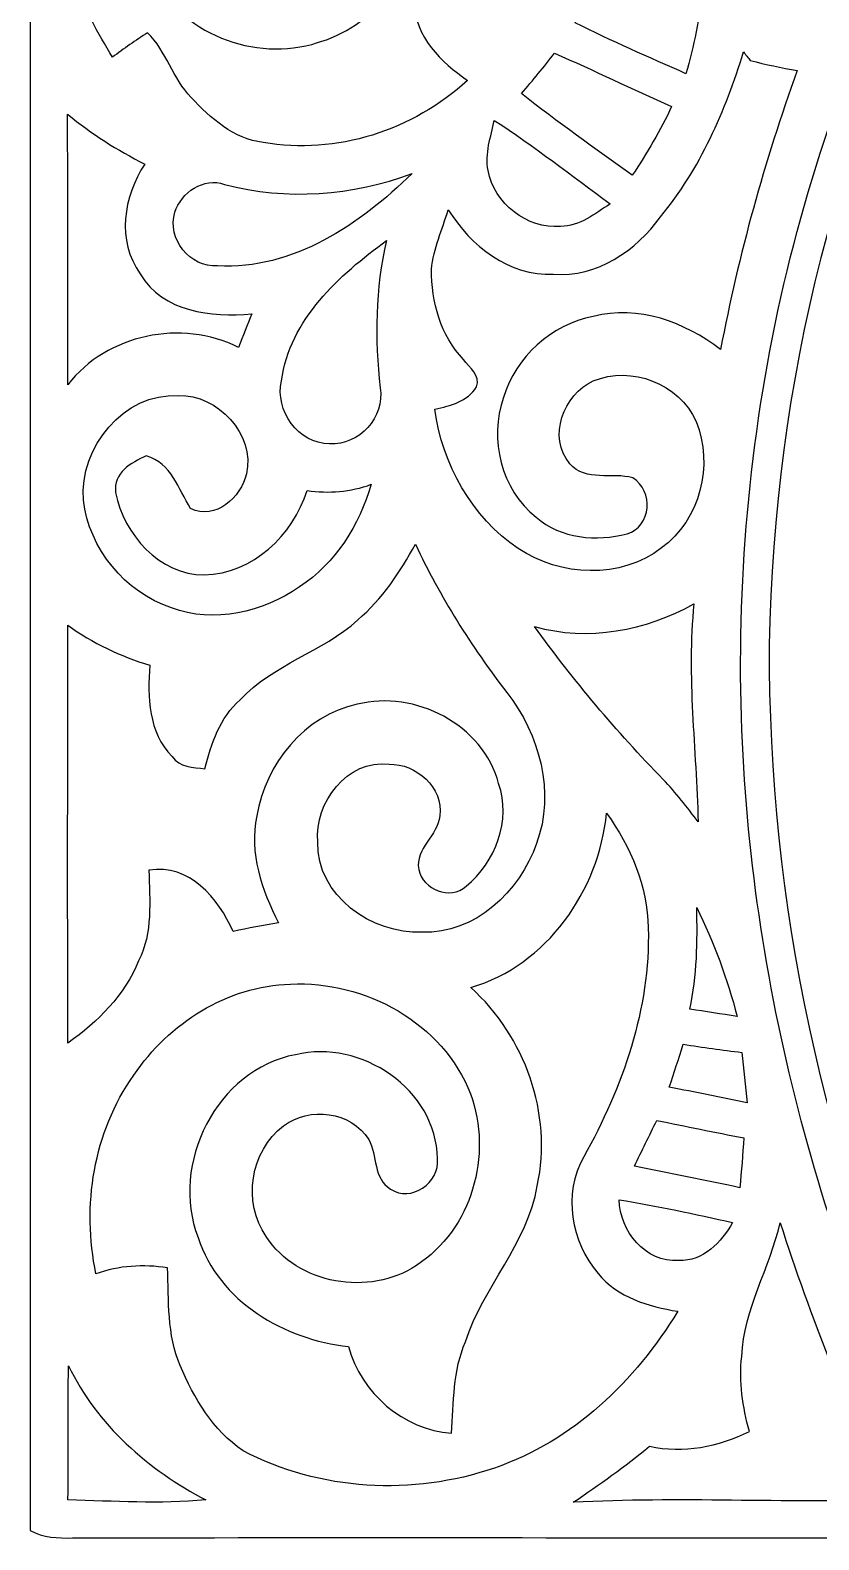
# Model space of a CAD drawing. Header units: centimetres. Extents: x -6 to 6, y -12.7 to 12.7.
# Drawn here: x -5.98 to -1.76, y -12.66 to -4.58 of the extents above; entities that cross this region are included whole.
import ezdxf

# ---------------------------------------------------------------- set-up
doc = ezdxf.new("R2010")
doc.units = ezdxf.units.CM
doc.header["$MEASUREMENT"] = 0
doc.layers.add('Camada 1', color=7, linetype='Continuous')

msp = doc.modelspace()

# ---------------------------------------------------------------- linework, layer by layer
at = {"layer": 'Camada 1', "color": 156}
for points, knots in [([(-5.97712, 12.61145), (-5.87657, 12.67354), (-5.75556, 12.64955), (-5.64373, 12.65342), (-5.64373, 12.65342), (-2.46803, 12.65166), (0.70767, 12.65484), (3.88301, 12.65166), (3.88301, 12.65166), (4.02802, 12.65696), (4.10527, 12.50844), (4.10491, 12.38073), (4.10491, 12.38073), (4.2552, 12.37403), (4.35044, 12.23256), (4.31799, 12.08898), (4.31799, 12.08898), (4.38572, 12.06394), (4.47462, 12.059), (4.51343, 11.98809), (4.51343, 11.98809), (4.55259, 11.92882), (4.53777, 11.85368), (4.5413, 11.78665), (4.5413, 11.78665), (4.69053, 11.77148), (4.77166, 11.63143), (4.74132, 11.49067), (4.74132, 11.49067), (4.80024, 11.45469), (4.88032, 11.43282), (4.90607, 11.36085), (4.90607, 11.36085), (4.94383, 11.29841), (4.91525, 11.22891), (4.89902, 11.16506), (4.89902, 11.16506), (4.96393, 11.13401), (5.04895, 11.11566), (5.08105, 11.04229), (5.08105, 11.04229), (5.12268, 10.97386), (5.0934, 10.89377), (5.07858, 10.82251), (5.07858, 10.82251), (5.13715, 10.79323), (5.20805, 10.77312), (5.24191, 10.71174), (5.24191, 10.71174), (5.29412, 10.64718), (5.26167, 10.56357), (5.24756, 10.4916), (5.24756, 10.4916), (5.30754, 10.45351), (5.37915, 10.41717), (5.39925, 10.34238), (5.39925, 10.34238), (5.43031, 10.275), (5.38373, 10.2055), (5.36928, 10.14059), (5.36928, 10.14059), (5.46135, 10.10884), (5.51885, 10.0344), (5.54955, 9.9448), (5.54955, 9.9448), (5.53366, 9.89541), (5.51885, 9.84566), (5.50438, 9.79592), (5.50438, 9.79592), (5.55449, 9.74831), (5.63068, 9.70808), (5.63562, 9.63048), (5.63562, 9.63048), (5.63845, 9.54122), (5.58765, 9.44033), (5.67513, 9.37471), (5.67513, 9.37471), (5.7605, 9.29357), (5.73088, 9.17186), (5.66208, 9.09072), (5.66208, 9.09072), (5.71641, 9.04487), (5.78696, 9.00324), (5.80002, 8.92633), (5.80002, 8.92633), (5.82436, 8.8466), (5.76932, 8.77675), (5.7291, 8.71361), (5.7291, 8.71361), (5.76579, 8.68009), (5.8039, 8.64729), (5.83564, 8.60813), (5.83564, 8.60813), (5.87058, 8.51746), (5.8314, 8.4268), (5.78908, 8.34707), (5.78908, 8.34707), (5.81659, 8.3259), (5.84446, 8.30509), (5.87268, 8.28428), (5.87268, 8.28428), (5.90549, 8.1802), (5.87375, 8.07896), (5.83282, 7.983), (5.83282, 7.983), (5.87162, 7.92056), (5.91431, 7.86024), (5.95066, 7.79604), (5.95066, 7.79604), (5.9175, 7.73499), (5.88186, 7.67503), (5.8427, 7.61753), (5.8427, 7.61753), (5.87974, 7.56214), (5.93831, 7.5124), (5.9443, 7.4422), (5.9443, 7.4422), (5.9309, 7.37658), (5.88926, 7.32189), (5.86527, 7.26052), (5.86527, 7.26052), (5.88186, 7.20302), (5.91007, 7.14903), (5.92313, 7.09012), (5.92313, 7.09012), (5.92949, 7.00475), (5.86317, 6.94619), (5.80884, 6.89151), (5.80884, 6.89151), (5.85328, 6.82837), (5.92242, 6.75674), (5.8935, 6.67208), (5.8935, 6.67208), (5.87869, 6.604), (5.81942, 6.56166), (5.77285, 6.51544), (5.77285, 6.51544), (5.88327, 6.40715), (5.86809, 6.22406), (5.73687, 6.14009), (5.73687, 6.14009), (5.78379, 6.06531), (5.80495, 5.97887), (5.78555, 5.89104), (5.78555, 5.89104), (5.55059, 3.70628), (4.6743, 1.64041), (3.54224, -0.22436), (3.54224, -0.22436), (2.84514, -1.43968), (2.31281, -2.74813), (1.9371, -4.09716), (1.9371, -4.09716), (1.50636, -5.66454), (1.30844, -7.30532), (1.44392, -8.92844), (1.44392, -8.92844), (1.54164, -10.14306), (1.83373, -11.34321), (2.3188, -12.46152), (2.3188, -12.46152), (2.34631, -12.51795), (2.3502, -12.58147), (2.35654, -12.64391), (2.35654, -12.64391), (-0.34536, -12.66048), (-3.04835, -12.6432), (-5.75062, -12.65061), (-5.75062, -12.65061), (-5.82824, -12.65273), (-5.90727, -12.64813), (-5.97712, -12.61075), (-5.97712, -12.61075), (-5.97675, -4.20334), (-5.97641, 4.20404), (-5.97712, 12.61145)], [0, 0, 0, 0, 0.0222222, 0.0222222, 0.0222222, 0.0222222, 0.0444444, 0.0444444, 0.0444444, 0.0444444, 0.0666667, 0.0666667, 0.0666667, 0.0666667, 0.0888889, 0.0888889, 0.0888889, 0.0888889, 0.1111111, 0.1111111, 0.1111111, 0.1111111, 0.1333333, 0.1333333, 0.1333333, 0.1333333, 0.1555556, 0.1555556, 0.1555556, 0.1555556, 0.1777778, 0.1777778, 0.1777778, 0.1777778, 0.2, 0.2, 0.2, 0.2, 0.2222222, 0.2222222, 0.2222222, 0.2222222, 0.2444444, 0.2444444, 0.2444444, 0.2444444, 0.2666667, 0.2666667, 0.2666667, 0.2666667, 0.2888889, 0.2888889, 0.2888889, 0.2888889, 0.3111111, 0.3111111, 0.3111111, 0.3111111, 0.3333333, 0.3333333, 0.3333333, 0.3333333, 0.3555556, 0.3555556, 0.3555556, 0.3555556, 0.3777778, 0.3777778, 0.3777778, 0.3777778, 0.4, 0.4, 0.4, 0.4, 0.4222222, 0.4222222, 0.4222222, 0.4222222, 0.4444444, 0.4444444, 0.4444444, 0.4444444, 0.4666667, 0.4666667, 0.4666667, 0.4666667, 0.4888889, 0.4888889, 0.4888889, 0.4888889, 0.5111111, 0.5111111, 0.5111111, 0.5111111, 0.5333333, 0.5333333, 0.5333333, 0.5333333, 0.5555556, 0.5555556, 0.5555556, 0.5555556, 0.5777778, 0.5777778, 0.5777778, 0.5777778, 0.6, 0.6, 0.6, 0.6, 0.6222222, 0.6222222, 0.6222222, 0.6222222, 0.6444444, 0.6444444, 0.6444444, 0.6444444, 0.6666667, 0.6666667, 0.6666667, 0.6666667, 0.6888889, 0.6888889, 0.6888889, 0.6888889, 0.7111111, 0.7111111, 0.7111111, 0.7111111, 0.7333333, 0.7333333, 0.7333333, 0.7333333, 0.7555556, 0.7555556, 0.7555556, 0.7555556, 0.7777778, 0.7777778, 0.7777778, 0.7777778, 0.8, 0.8, 0.8, 0.8, 0.8222222, 0.8222222, 0.8222222, 0.8222222, 0.8444444, 0.8444444, 0.8444444, 0.8444444, 0.8666667, 0.8666667, 0.8666667, 0.8666667, 0.8888889, 0.8888889, 0.8888889, 0.8888889, 0.9111111, 0.9111111, 0.9111111, 0.9111111, 0.9333333, 0.9333333, 0.9333333, 0.9333333, 0.9555556, 0.9555556, 0.9555556, 0.9555556, 1, 1, 1, 1]), ([(3.18981, 12.46187), (3.18981, 12.46187), (3.18981, 12.46187), (3.18981, 12.46187), (3.18981, 12.46187), (3.57823, 12.0463), (3.93276, 11.59827), (4.23016, 11.11285), (4.23016, 11.11285), (4.91348, 10.00794), (5.30331, 8.71078), (5.27649, 7.40762), (5.27649, 7.40762), (5.27295, 6.6107), (5.07259, 5.83247), (4.87539, 5.06552), (4.87539, 5.06552), (4.65912, 4.26225), (4.3635, 3.47627), (3.95111, 2.75201), (3.95111, 2.75201), (3.59409, 2.1216), (3.15736, 1.53775), (2.66805, 1.00365), (2.66805, 1.00365), (2.29164, 0.57996), (1.86584, 0.20284), (1.49436, -0.22577), (1.49436, -0.22577), (0.49318, -1.33173), (-0.38664, -2.54599), (-1.14511, -3.8301), (-1.14511, -3.8301), (-1.89335, -5.19606), (-2.22815, -6.77333), (-2.16853, -8.32555), (-2.16853, -8.32555), (-2.11349, -9.73912), (-1.73002, -11.13155), (-1.10737, -12.39872), (-1.10737, -12.39872), (-1.07879, -12.48304), (-0.98071, -12.4527), (-0.91369, -12.46328), (-0.91369, -12.46328), (-0.98953, -12.26855), (-1.08973, -12.08475), (-1.16981, -11.89214), (-1.16981, -11.89214), (-1.72261, -10.62708), (-2.032, -9.25018), (-2.02177, -7.86765), (-2.02177, -7.86765), (-1.99707, -6.47381), (-1.6591, -5.07576), (-0.9779, -3.85514), (-0.9779, -3.85514), (-0.2166, -2.57281), (0.66781, -1.36243), (1.67323, -0.26034), (1.67323, -0.26034), (2.06974, 0.18908), (2.52165, 0.58666), (2.91287, 1.04104), (2.91287, 1.04104), (3.39443, 1.58537), (3.82198, 2.17981), (4.16806, 2.81939), (4.16806, 2.81939), (4.53989, 3.50166), (4.81224, 4.23474), (5.01755, 4.98298), (5.01755, 4.98298), (5.18018, 5.59647), (5.33118, 6.21595), (5.40278, 6.84776), (5.40278, 6.84776), (5.42642, 7.04532), (5.41197, 7.24534), (5.44159, 7.44254), (5.44159, 7.44254), (5.41867, 7.7477), (5.42924, 8.05532), (5.38127, 8.35836), (5.38127, 8.35836), (5.19182, 9.89541), (4.44887, 11.33475), (3.39901, 12.46152), (3.39901, 12.46152), (3.3288, 12.46116), (3.25931, 12.46116), (3.18981, 12.46187)], [0, 0, 0, 0, 0.0416667, 0.0416667, 0.0416667, 0.0416667, 0.0833333, 0.0833333, 0.0833333, 0.0833333, 0.125, 0.125, 0.125, 0.125, 0.1666667, 0.1666667, 0.1666667, 0.1666667, 0.2083333, 0.2083333, 0.2083333, 0.2083333, 0.25, 0.25, 0.25, 0.25, 0.2916667, 0.2916667, 0.2916667, 0.2916667, 0.3333333, 0.3333333, 0.3333333, 0.3333333, 0.375, 0.375, 0.375, 0.375, 0.4166667, 0.4166667, 0.4166667, 0.4166667, 0.4583333, 0.4583333, 0.4583333, 0.4583333, 0.5, 0.5, 0.5, 0.5, 0.5416667, 0.5416667, 0.5416667, 0.5416667, 0.5833333, 0.5833333, 0.5833333, 0.5833333, 0.625, 0.625, 0.625, 0.625, 0.6666667, 0.6666667, 0.6666667, 0.6666667, 0.7083333, 0.7083333, 0.7083333, 0.7083333, 0.75, 0.75, 0.75, 0.75, 0.7916667, 0.7916667, 0.7916667, 0.7916667, 0.8333333, 0.8333333, 0.8333333, 0.8333333, 0.875, 0.875, 0.875, 0.875, 0.9166667, 0.9166667, 0.9166667, 0.9166667, 1, 1, 1, 1]), ([(-5.77497, -0.53516), (-5.77497, -0.53516), (-5.77497, -0.53516), (-5.77497, -0.53516), (-5.77497, -0.53516), (-5.77356, -1.44392), (-5.77568, -2.35267), (-5.77391, -3.26107), (-5.77391, -3.26107), (-5.6402, -3.08963), (-5.42854, -2.99437), (-5.31777, -2.80387), (-5.31777, -2.80387), (-5.24474, -2.68393), (-5.20276, -2.54175), (-5.22181, -2.401), (-5.22181, -2.401), (-5.22427, -2.33186), (-5.25251, -2.25248), (-5.19289, -2.19886), (-5.19289, -2.19886), (-4.89832, -2.25), (-4.67854, -2.55376), (-4.705, -2.85114), (-4.705, -2.85114), (-4.43547, -2.90724), (-4.17476, -3.04977), (-4.01884, -3.28188), (-4.01884, -3.28188), (-3.87772, -3.49144), (-3.69217, -3.70099), (-3.42864, -3.74227), (-3.42864, -3.74227), (-3.43076, -3.78213), (-3.42935, -3.82269), (-3.43853, -3.86221), (-3.43853, -3.86221), (-3.55528, -3.97262), (-3.71934, -4.01002), (-3.87561, -4.00826), (-3.87561, -4.00826), (-3.94053, -4.29612), (-4.14972, -4.55999), (-4.43934, -4.64326), (-4.43934, -4.64326), (-4.77273, -4.75051), (-5.18125, -4.59387), (-5.33082, -4.27073), (-5.33082, -4.27073), (-5.47299, -3.98073), (-5.35763, -3.58846), (-5.06589, -3.44063), (-5.06589, -3.44063), (-4.96675, -3.39619), (-4.8454, -3.35173), (-4.73991, -3.40147), (-4.73991, -3.40147), (-4.6542, -3.44311), (-4.64043, -3.56022), (-4.68171, -3.63819), (-4.68171, -3.63819), (-4.77202, -3.73873), (-4.95582, -3.69605), (-5.01685, -3.83575), (-5.01685, -3.83575), (-5.1509, -4.04495), (-4.96569, -4.30812), (-4.74132, -4.3374), (-4.74132, -4.3374), (-4.42312, -4.40513), (-4.15466, -4.07353), (-4.18287, -3.77401), (-4.18287, -3.77401), (-4.2037, -3.3669), (-4.66302, -3.09457), (-5.04155, -3.17923), (-5.04155, -3.17923), (-5.36151, -3.23603), (-5.61021, -3.51048), (-5.6956, -3.81528), (-5.6956, -3.81528), (-5.70971, -3.97862), (-5.69982, -4.14338), (-5.70194, -4.30776), (-5.70194, -4.30776), (-5.70688, -4.46263), (-5.60811, -4.5921), (-5.53685, -4.72122), (-5.53685, -4.72122), (-5.47582, -4.67535), (-5.41301, -4.63161), (-5.34882, -4.58998), (-5.34882, -4.58998), (-5.24862, -4.68982), (-5.2137, -4.83481), (-5.11562, -4.93676), (-5.11562, -4.93676), (-5.01156, -5.04754), (-4.88809, -5.16042), (-4.73004, -5.17735), (-4.73004, -5.17735), (-4.33951, -5.24756), (-3.92711, -5.11245), (-3.63714, -4.84575), (-3.63714, -4.84575), (-3.77718, -4.74698), (-3.92148, -4.61291), (-3.91936, -4.42736), (-3.91936, -4.42736), (-3.76555, -4.41642), (-3.59974, -4.44534), (-3.46109, -4.35997), (-3.46109, -4.35997), (-3.21098, -4.21252), (-3.06422, -3.92324), (-3.05859, -3.63677), (-3.05859, -3.63677), (-3.03247, -3.21486), (-3.22121, -2.79646), (-3.53905, -2.52165), (-3.53905, -2.52165), (-3.6015, -2.59432), (-3.67982, -2.64936), (-3.76977, -2.68145), (-3.76977, -2.68145), (-3.81316, -2.75624), (-3.85585, -2.84514), (-3.94652, -2.8709), (-3.94652, -2.8709), (-4.05482, -2.89207), (-4.173, -2.84268), (-4.24074, -2.75766), (-4.24074, -2.75766), (-4.28659, -2.69063), (-4.23898, -2.61654), (-4.21286, -2.55305), (-4.21286, -2.55305), (-4.26084, -2.53047), (-4.31058, -2.51037), (-4.35151, -2.47685), (-4.35151, -2.47685), (-4.39384, -2.41618), (-4.3702, -2.34456), (-4.35715, -2.27929), (-4.35715, -2.27929), (-4.41184, -2.26659), (-4.47781, -2.27259), (-4.51943, -2.22885), (-4.51943, -2.22885), (-4.57517, -2.18193), (-4.56247, -2.10502), (-4.57093, -2.04082), (-4.57093, -2.04082), (-4.62526, -2.04011), (-4.67995, -2.04152), (-4.73287, -2.02988), (-4.73287, -2.02988), (-4.80518, -1.98683), (-4.81117, -1.90005), (-4.81576, -1.82527), (-4.81576, -1.82527), (-4.8895, -1.82527), (-4.95899, -1.80199), (-5.02637, -1.77446), (-5.02637, -1.77446), (-5.03731, -1.70744), (-5.04155, -1.64007), (-5.03872, -1.57268), (-5.03872, -1.57268), (-5.10998, -1.55151), (-5.20452, -1.54622), (-5.23275, -1.46402), (-5.23275, -1.46402), (-5.28072, -1.37724), (-5.2271, -1.28763), (-5.17136, -1.22132), (-5.17136, -1.22132), (-5.26415, -0.99272), (-5.30859, -0.73942), (-5.24544, -0.49671), (-5.24544, -0.49671), (-5.42079, -0.52246), (-5.59717, -0.54751), (-5.77497, -0.53516)], [0, 0, 0, 0, 0.0212766, 0.0212766, 0.0212766, 0.0212766, 0.0425532, 0.0425532, 0.0425532, 0.0425532, 0.0638298, 0.0638298, 0.0638298, 0.0638298, 0.0851064, 0.0851064, 0.0851064, 0.0851064, 0.106383, 0.106383, 0.106383, 0.106383, 0.1276596, 0.1276596, 0.1276596, 0.1276596, 0.1489362, 0.1489362, 0.1489362, 0.1489362, 0.1702128, 0.1702128, 0.1702128, 0.1702128, 0.1914894, 0.1914894, 0.1914894, 0.1914894, 0.212766, 0.212766, 0.212766, 0.212766, 0.2340426, 0.2340426, 0.2340426, 0.2340426, 0.2553191, 0.2553191, 0.2553191, 0.2553191, 0.2765957, 0.2765957, 0.2765957, 0.2765957, 0.2978723, 0.2978723, 0.2978723, 0.2978723, 0.3191489, 0.3191489, 0.3191489, 0.3191489, 0.3404255, 0.3404255, 0.3404255, 0.3404255, 0.3617021, 0.3617021, 0.3617021, 0.3617021, 0.3829787, 0.3829787, 0.3829787, 0.3829787, 0.4042553, 0.4042553, 0.4042553, 0.4042553, 0.4255319, 0.4255319, 0.4255319, 0.4255319, 0.4468085, 0.4468085, 0.4468085, 0.4468085, 0.4680851, 0.4680851, 0.4680851, 0.4680851, 0.4893617, 0.4893617, 0.4893617, 0.4893617, 0.5106383, 0.5106383, 0.5106383, 0.5106383, 0.5319149, 0.5319149, 0.5319149, 0.5319149, 0.5531915, 0.5531915, 0.5531915, 0.5531915, 0.5744681, 0.5744681, 0.5744681, 0.5744681, 0.5957447, 0.5957447, 0.5957447, 0.5957447, 0.6170213, 0.6170213, 0.6170213, 0.6170213, 0.6382979, 0.6382979, 0.6382979, 0.6382979, 0.6595745, 0.6595745, 0.6595745, 0.6595745, 0.6808511, 0.6808511, 0.6808511, 0.6808511, 0.7021277, 0.7021277, 0.7021277, 0.7021277, 0.7234043, 0.7234043, 0.7234043, 0.7234043, 0.7446809, 0.7446809, 0.7446809, 0.7446809, 0.7659574, 0.7659574, 0.7659574, 0.7659574, 0.787234, 0.787234, 0.787234, 0.787234, 0.8085106, 0.8085106, 0.8085106, 0.8085106, 0.8297872, 0.8297872, 0.8297872, 0.8297872, 0.8510638, 0.8510638, 0.8510638, 0.8510638, 0.8723404, 0.8723404, 0.8723404, 0.8723404, 0.893617, 0.893617, 0.893617, 0.893617, 0.9148936, 0.9148936, 0.9148936, 0.9148936, 0.9361702, 0.9361702, 0.9361702, 0.9361702, 0.9574468, 0.9574468, 0.9574468, 0.9574468, 1, 1, 1, 1]), ([(-3.06034, -4.53672), (-3.06034, -4.53672), (-3.06034, -4.53672), (-3.06034, -4.53672), (-3.06034, -4.53672), (-2.86702, -4.63656), (-2.66522, -4.71981), (-2.46768, -4.81012), (-2.46768, -4.81012), (-2.42605, -4.6616), (-2.39465, -4.51026), (-2.37912, -4.3568), (-2.37912, -4.3568), (-2.56151, -4.31375), (-2.7453, -4.27777), (-2.9284, -4.23757), (-2.9284, -4.23757), (-2.96898, -4.33882), (-3.02224, -4.43442), (-3.06034, -4.53672)], [0, 0, 0, 0, 0.1666667, 0.1666667, 0.1666667, 0.1666667, 0.3333333, 0.3333333, 0.3333333, 0.3333333, 0.5, 0.5, 0.5, 0.5, 0.6666667, 0.6666667, 0.6666667, 0.6666667, 1, 1, 1, 1]), ([(-2.15935, -4.69265), (-2.15935, -4.69265), (-2.15935, -4.69265), (-2.15935, -4.69265), (-2.15935, -4.69265), (-2.25743, -5.00873), (-2.39077, -5.31812), (-2.60349, -5.5753), (-2.60349, -5.5753), (-2.73507, -5.75697), (-2.94286, -5.90196), (-3.17675, -5.88362), (-3.17675, -5.88362), (-3.41595, -5.8928), (-3.6195, -5.73229), (-3.73979, -5.5379), (-3.73979, -5.5379), (-3.77296, -5.64303), (-3.81811, -5.74604), (-3.82975, -5.85681), (-3.82975, -5.85681), (-3.82975, -6.03037), (-3.78142, -6.21242), (-3.65831, -6.34012), (-3.65831, -6.34012), (-3.62761, -6.38386), (-3.5641, -6.42513), (-3.58846, -6.48723), (-3.58846, -6.48723), (-3.63784, -6.56483), (-3.72779, -6.58707), (-3.81141, -6.6061), (-3.81141, -6.6061), (-3.77331, -6.89997), (-3.61385, -7.18538), (-3.36515, -7.35188), (-3.36515, -7.35188), (-3.14077, -7.50322), (-2.81727, -7.51769), (-2.59785, -7.34905), (-2.59785, -7.34905), (-2.39253, -7.19949), (-2.31846, -6.9035), (-2.41335, -6.67173), (-2.41335, -6.67173), (-2.50472, -6.46818), (-2.75907, -6.37117), (-2.96403, -6.45478), (-2.96403, -6.45478), (-3.12384, -6.52673), (-3.20957, -6.75569), (-3.08926, -6.89821), (-3.08926, -6.89821), (-3.00284, -6.99735), (-2.86315, -6.94302), (-2.75201, -6.97371), (-2.75201, -6.97371), (-2.63947, -7.04427), (-2.65148, -7.23335), (-2.78306, -7.27357), (-2.78306, -7.27357), (-2.94604, -7.31626), (-3.1376, -7.30003), (-3.26884, -7.18502), (-3.26884, -7.18502), (-3.45722, -7.03721), (-3.52248, -6.76592), (-3.44452, -6.54297), (-3.44452, -6.54297), (-3.37784, -6.32566), (-3.18805, -6.15173), (-2.96403, -6.10975), (-2.96403, -6.10975), (-2.72345, -6.04555), (-2.47368, -6.14045), (-2.28247, -6.2865), (-2.28247, -6.2865), (-2.18617, -5.77849), (-2.04823, -5.27861), (-1.87218, -4.79283), (-1.87218, -4.79283), (-1.95686, -4.77838), (-2.04082, -4.75967), (-2.12407, -4.7392), (-2.12407, -4.7392), (-2.13289, -4.72756), (-2.15053, -4.70429), (-2.15935, -4.69265)], [0, 0, 0, 0, 0.0434783, 0.0434783, 0.0434783, 0.0434783, 0.0869565, 0.0869565, 0.0869565, 0.0869565, 0.1304348, 0.1304348, 0.1304348, 0.1304348, 0.173913, 0.173913, 0.173913, 0.173913, 0.2173913, 0.2173913, 0.2173913, 0.2173913, 0.2608696, 0.2608696, 0.2608696, 0.2608696, 0.3043478, 0.3043478, 0.3043478, 0.3043478, 0.3478261, 0.3478261, 0.3478261, 0.3478261, 0.3913043, 0.3913043, 0.3913043, 0.3913043, 0.4347826, 0.4347826, 0.4347826, 0.4347826, 0.4782609, 0.4782609, 0.4782609, 0.4782609, 0.5217391, 0.5217391, 0.5217391, 0.5217391, 0.5652174, 0.5652174, 0.5652174, 0.5652174, 0.6086957, 0.6086957, 0.6086957, 0.6086957, 0.6521739, 0.6521739, 0.6521739, 0.6521739, 0.6956522, 0.6956522, 0.6956522, 0.6956522, 0.7391304, 0.7391304, 0.7391304, 0.7391304, 0.7826087, 0.7826087, 0.7826087, 0.7826087, 0.826087, 0.826087, 0.826087, 0.826087, 0.8695652, 0.8695652, 0.8695652, 0.8695652, 0.9130435, 0.9130435, 0.9130435, 0.9130435, 1, 1, 1, 1]), ([(-3.34856, -4.91596), (-3.34856, -4.91596), (-3.34856, -4.91596), (-3.34856, -4.91596), (-3.34856, -4.91596), (-3.15524, -5.06764), (-2.95485, -5.21088), (-2.75483, -5.35374), (-2.75483, -5.35374), (-2.67757, -5.23487), (-2.60314, -5.11386), (-2.54494, -4.98439), (-2.54494, -4.98439), (-2.75449, -4.89091), (-2.96192, -4.79248), (-3.17183, -4.69935), (-3.17183, -4.69935), (-3.22791, -4.77378), (-3.28719, -4.8454), (-3.34856, -4.91596)], [0, 0, 0, 0, 0.1666667, 0.1666667, 0.1666667, 0.1666667, 0.3333333, 0.3333333, 0.3333333, 0.3333333, 0.5, 0.5, 0.5, 0.5, 0.6666667, 0.6666667, 0.6666667, 0.6666667, 1, 1, 1, 1]), ([(-5.77708, -5.02567), (-5.77708, -5.02567), (-5.77708, -5.02567), (-5.77708, -5.02567), (-5.77708, -5.02567), (-5.77568, -5.50898), (-5.77708, -5.99193), (-5.77639, -6.47522), (-5.77639, -6.47522), (-5.56365, -6.20253), (-5.16924, -6.12352), (-4.86163, -6.27486), (-4.86163, -6.27486), (-4.8387, -6.21454), (-4.81507, -6.15456), (-4.79178, -6.09494), (-4.79178, -6.09494), (-5.00768, -6.11575), (-5.26661, -6.08682), (-5.38833, -5.88186), (-5.38833, -5.88186), (-5.51568, -5.70301), (-5.47863, -5.46805), (-5.36397, -5.29342), (-5.36397, -5.29342), (-5.51074, -5.21864), (-5.6515, -5.13257), (-5.77708, -5.02567)], [0, 0, 0, 0, 0.125, 0.125, 0.125, 0.125, 0.25, 0.25, 0.25, 0.25, 0.375, 0.375, 0.375, 0.375, 0.5, 0.5, 0.5, 0.5, 0.625, 0.625, 0.625, 0.625, 0.75, 0.75, 0.75, 0.75, 1, 1, 1, 1]), ([(-3.49355, -5.05989), (-3.49355, -5.05989), (-3.49355, -5.05989), (-3.49355, -5.05989), (-3.49355, -5.05989), (-3.51155, -5.14772), (-3.54541, -5.23733), (-3.52602, -5.32799), (-3.52602, -5.32799), (-3.49425, -5.50438), (-3.31857, -5.64268), (-3.13867, -5.62715), (-3.13867, -5.62715), (-3.03671, -5.62609), (-2.95416, -5.55978), (-2.87338, -5.50615), (-2.87338, -5.50615), (-3.07974, -5.35693), (-3.27942, -5.19782), (-3.49355, -5.05989)], [0, 0, 0, 0, 0.1666667, 0.1666667, 0.1666667, 0.1666667, 0.3333333, 0.3333333, 0.3333333, 0.3333333, 0.5, 0.5, 0.5, 0.5, 0.6666667, 0.6666667, 0.6666667, 0.6666667, 1, 1, 1, 1]), ([(-3.93312, -5.34353), (-3.93312, -5.34353), (-3.93312, -5.34353), (-3.93312, -5.34353), (-3.93312, -5.34353), (-4.25272, -5.46417), (-4.60621, -5.48993), (-4.93747, -5.40208), (-4.93747, -5.40208), (-5.04789, -5.36222), (-5.1696, -5.44583), (-5.20276, -5.5513), (-5.20276, -5.5513), (-5.24791, -5.69277), (-5.12127, -5.8487), (-4.97521, -5.83917), (-4.97521, -5.83917), (-4.56917, -5.86105), (-4.21111, -5.61586), (-3.93312, -5.34353)], [0, 0, 0, 0, 0.1666667, 0.1666667, 0.1666667, 0.1666667, 0.3333333, 0.3333333, 0.3333333, 0.3333333, 0.5, 0.5, 0.5, 0.5, 0.6666667, 0.6666667, 0.6666667, 0.6666667, 1, 1, 1, 1]), ([(-4.63232, -6.45407), (-4.63232, -6.45407), (-4.63232, -6.45407), (-4.63232, -6.45407), (-4.63232, -6.45407), (-4.66901, -6.61317), (-4.54235, -6.79238), (-4.37515, -6.79097), (-4.37515, -6.79097), (-4.21781, -6.80261), (-4.07599, -6.64774), (-4.10491, -6.49181), (-4.10491, -6.49181), (-4.13278, -6.22864), (-4.13173, -5.96089), (-4.06964, -5.70264), (-4.06964, -5.70264), (-4.32399, -5.88785), (-4.58752, -6.12493), (-4.63232, -6.45407)], [0, 0, 0, 0, 0.1666667, 0.1666667, 0.1666667, 0.1666667, 0.3333333, 0.3333333, 0.3333333, 0.3333333, 0.5, 0.5, 0.5, 0.5, 0.6666667, 0.6666667, 0.6666667, 0.6666667, 1, 1, 1, 1]), ([(-5.6917, -7.09259), (-5.6917, -7.09259), (-5.6917, -7.09259), (-5.6917, -7.09259), (-5.6917, -7.09259), (-5.66313, -7.354), (-5.46981, -7.58542), (-5.22181, -7.66974), (-5.22181, -7.66974), (-4.99285, -7.75616), (-4.73287, -7.69231), (-4.53602, -7.55791), (-4.53602, -7.55791), (-4.3434, -7.43055), (-4.2164, -7.227), (-4.15183, -7.00829), (-4.15183, -7.00829), (-4.26191, -7.0499), (-4.37938, -7.05767), (-4.49545, -7.04215), (-4.49545, -7.04215), (-4.572, -7.28027), (-4.78579, -7.48805), (-5.04577, -7.49335), (-5.04577, -7.49335), (-5.28637, -7.49299), (-5.47687, -7.27638), (-5.51992, -7.05238), (-5.51992, -7.05238), (-5.53544, -6.94655), (-5.4363, -6.89327), (-5.35622, -6.85623), (-5.35622, -6.85623), (-5.2204, -6.89434), (-5.18653, -7.03226), (-5.11844, -7.13809), (-5.11844, -7.13809), (-4.98581, -7.20302), (-4.84964, -7.07777), (-4.81929, -6.95289), (-4.81929, -6.95289), (-4.77414, -6.74158), (-4.9724, -6.52533), (-5.18478, -6.53345), (-5.18478, -6.53345), (-5.47582, -6.51722), (-5.71534, -6.81319), (-5.6917, -7.09259)], [0, 0, 0, 0, 0.0769231, 0.0769231, 0.0769231, 0.0769231, 0.1538462, 0.1538462, 0.1538462, 0.1538462, 0.2307692, 0.2307692, 0.2307692, 0.2307692, 0.3076923, 0.3076923, 0.3076923, 0.3076923, 0.3846154, 0.3846154, 0.3846154, 0.3846154, 0.4615385, 0.4615385, 0.4615385, 0.4615385, 0.5384615, 0.5384615, 0.5384615, 0.5384615, 0.6153846, 0.6153846, 0.6153846, 0.6153846, 0.6923077, 0.6923077, 0.6923077, 0.6923077, 0.7692308, 0.7692308, 0.7692308, 0.7692308, 0.8461538, 0.8461538, 0.8461538, 0.8461538, 1, 1, 1, 1]), ([(-4.2238, -7.73465), (-4.2238, -7.73465), (-4.2238, -7.73465), (-4.2238, -7.73465), (-4.2238, -7.73465), (-4.41359, -7.90716), (-4.67783, -7.97207), (-4.85422, -8.16222), (-4.85422, -8.16222), (-4.96111, -8.25712), (-5.00873, -8.39576), (-5.04225, -8.53122), (-5.04225, -8.53122), (-5.10611, -8.52557), (-5.17806, -8.52452), (-5.21794, -8.46561), (-5.21794, -8.46561), (-5.34563, -8.33683), (-5.34952, -8.14634), (-5.33681, -7.97736), (-5.33681, -7.97736), (-5.4938, -7.93009), (-5.64268, -7.85847), (-5.77639, -7.76323), (-5.77639, -7.76323), (-5.77568, -8.509), (-5.77849, -9.25442), (-5.77497, -10.00019), (-5.77497, -10.00019), (-5.61516, -9.88694), (-5.47229, -9.74407), (-5.39715, -9.56027), (-5.39715, -9.56027), (-5.31953, -9.40964), (-5.33893, -9.23712), (-5.34175, -9.07486), (-5.34175, -9.07486), (-5.12585, -9.03746), (-4.96992, -9.22655), (-4.89091, -9.40257), (-4.89091, -9.40257), (-4.81047, -9.38494), (-4.72968, -9.36907), (-4.64819, -9.35708), (-4.64819, -9.35708), (-4.73709, -9.18174), (-4.808, -8.98207), (-4.76391, -8.78382), (-4.76391, -8.78382), (-4.71874, -8.50477), (-4.5099, -8.24652), (-4.22697, -8.1862), (-4.22697, -8.1862), (-3.91759, -8.10753), (-3.55423, -8.29486), (-3.47027, -8.61024), (-3.47027, -8.61024), (-3.40184, -8.80604), (-3.4865, -9.03286), (-3.64418, -9.16023), (-3.64418, -9.16023), (-3.72991, -9.23678), (-3.87526, -9.17963), (-3.89819, -9.07062), (-3.89819, -9.07062), (-3.91829, -8.95809), (-3.79448, -8.89), (-3.78529, -8.78346), (-3.78529, -8.78346), (-3.76237, -8.63211), (-3.91371, -8.50335), (-4.05694, -8.50723), (-4.05694, -8.50723), (-4.28096, -8.47936), (-4.45735, -8.71395), (-4.43759, -8.92386), (-4.43759, -8.92386), (-4.44675, -9.20996), (-4.1476, -9.41916), (-3.88055, -9.40681), (-3.88055, -9.40681), (-3.5955, -9.4174), (-3.35704, -9.18915), (-3.26777, -8.93268), (-3.26777, -8.93268), (-3.16618, -8.65823), (-3.25154, -8.34743), (-3.42618, -8.1227), (-3.42618, -8.1227), (-3.61702, -7.87681), (-3.78319, -7.61083), (-3.91583, -7.32895), (-3.91583, -7.32895), (-3.99661, -7.47888), (-4.09363, -7.62316), (-4.2238, -7.73465)], [0, 0, 0, 0, 0.04, 0.04, 0.04, 0.04, 0.08, 0.08, 0.08, 0.08, 0.12, 0.12, 0.12, 0.12, 0.16, 0.16, 0.16, 0.16, 0.2, 0.2, 0.2, 0.2, 0.24, 0.24, 0.24, 0.24, 0.28, 0.28, 0.28, 0.28, 0.32, 0.32, 0.32, 0.32, 0.36, 0.36, 0.36, 0.36, 0.4, 0.4, 0.4, 0.4, 0.44, 0.44, 0.44, 0.44, 0.48, 0.48, 0.48, 0.48, 0.52, 0.52, 0.52, 0.52, 0.56, 0.56, 0.56, 0.56, 0.6, 0.6, 0.6, 0.6, 0.64, 0.64, 0.64, 0.64, 0.68, 0.68, 0.68, 0.68, 0.72, 0.72, 0.72, 0.72, 0.76, 0.76, 0.76, 0.76, 0.8, 0.8, 0.8, 0.8, 0.84, 0.84, 0.84, 0.84, 0.88, 0.88, 0.88, 0.88, 0.92, 0.92, 0.92, 0.92, 1, 1, 1, 1]), ([(-3.27907, -7.76958), (-3.27907, -7.76958), (-3.27907, -7.76958), (-3.27907, -7.76958), (-3.27907, -7.76958), (-3.06951, -8.0585), (-2.83951, -8.33296), (-2.59045, -8.58872), (-2.59045, -8.58872), (-2.52165, -8.65928), (-2.46167, -8.7376), (-2.40242, -8.81627), (-2.40242, -8.81627), (-2.41229, -8.42715), (-2.46486, -8.03697), (-2.42534, -7.64821), (-2.42534, -7.64821), (-2.68323, -7.79322), (-2.99049, -7.85106), (-3.27907, -7.76958)], [0, 0, 0, 0, 0.1666667, 0.1666667, 0.1666667, 0.1666667, 0.3333333, 0.3333333, 0.3333333, 0.3333333, 0.5, 0.5, 0.5, 0.5, 0.6666667, 0.6666667, 0.6666667, 0.6666667, 1, 1, 1, 1]), ([(-2.89243, -8.77005), (-2.89243, -8.77005), (-2.89243, -8.77005), (-2.89243, -8.77005), (-2.89243, -8.77005), (-2.93475, -9.1835), (-3.21027, -9.58285), (-3.61914, -9.7028), (-3.61914, -9.7028), (-3.32951, -9.96562), (-3.18028, -10.37872), (-3.26354, -10.7643), (-3.26354, -10.7643), (-3.31611, -11.07439), (-3.55177, -11.30582), (-3.64808, -11.59968), (-3.64808, -11.59968), (-3.71439, -11.75526), (-3.71193, -11.92494), (-3.7218, -12.09004), (-3.7218, -12.09004), (-3.98039, -12.07065), (-4.20722, -11.87484), (-4.27319, -11.62543), (-4.27319, -11.62543), (-4.61822, -11.58945), (-4.96675, -11.38449), (-5.07858, -11.04194), (-5.07858, -11.04194), (-5.23168, -10.6493), (-4.97874, -10.14236), (-4.55719, -10.06264), (-4.55719, -10.06264), (-4.20863, -9.97725), (-3.80083, -10.24854), (-3.79835, -10.62002), (-3.79835, -10.62002), (-3.78213, -10.74561), (-3.94158, -10.85919), (-4.04883, -10.78194), (-4.04883, -10.78194), (-4.1416, -10.72832), (-4.11868, -10.60062), (-4.1656, -10.51701), (-4.1656, -10.51701), (-4.25803, -10.36637), (-4.48522, -10.33814), (-4.62138, -10.44434), (-4.62138, -10.44434), (-4.79953, -10.57839), (-4.84116, -10.85391), (-4.71487, -11.03665), (-4.71487, -11.03665), (-4.54589, -11.29276), (-4.16207, -11.36015), (-3.90947, -11.19082), (-3.90947, -11.19082), (-3.61492, -11.0003), (-3.49956, -10.59709), (-3.62162, -10.27289), (-3.62162, -10.27289), (-3.7666, -9.89329), (-4.18747, -9.66399), (-4.58399, -9.68516), (-4.58399, -9.68516), (-4.92371, -9.69468), (-5.23592, -9.894), (-5.4222, -10.17235), (-5.4222, -10.17235), (-5.64056, -10.4775), (-5.70018, -10.87332), (-5.62539, -11.23702), (-5.62539, -11.23702), (-5.50298, -11.19046), (-5.37138, -11.18551), (-5.24262, -11.20352), (-5.24262, -11.20352), (-5.23487, -11.37884), (-5.24581, -11.56124), (-5.17489, -11.72669), (-5.17489, -11.72669), (-5.10151, -11.9013), (-4.99816, -12.07557), (-4.83799, -12.18318), (-4.83799, -12.18318), (-4.42911, -12.39943), (-3.92818, -12.42694), (-3.4932, -12.27596), (-3.4932, -12.27596), (-3.07269, -12.13379), (-2.73861, -11.80994), (-2.51142, -11.43635), (-2.51142, -11.43635), (-2.66912, -11.41341), (-2.83316, -11.3612), (-2.93828, -11.23385), (-2.93828, -11.23385), (-3.08434, -11.06557), (-3.12702, -10.80769), (-3.01519, -10.61013), (-3.01519, -10.61013), (-2.80599, -10.23654), (-2.65888, -9.81638), (-2.66946, -9.38388), (-2.66946, -9.38388), (-2.67263, -9.16094), (-2.76331, -8.94891), (-2.89243, -8.77005)], [0, 0, 0, 0, 0.0357143, 0.0357143, 0.0357143, 0.0357143, 0.0714286, 0.0714286, 0.0714286, 0.0714286, 0.1071429, 0.1071429, 0.1071429, 0.1071429, 0.1428571, 0.1428571, 0.1428571, 0.1428571, 0.1785714, 0.1785714, 0.1785714, 0.1785714, 0.2142857, 0.2142857, 0.2142857, 0.2142857, 0.25, 0.25, 0.25, 0.25, 0.2857143, 0.2857143, 0.2857143, 0.2857143, 0.3214286, 0.3214286, 0.3214286, 0.3214286, 0.3571429, 0.3571429, 0.3571429, 0.3571429, 0.3928571, 0.3928571, 0.3928571, 0.3928571, 0.4285714, 0.4285714, 0.4285714, 0.4285714, 0.4642857, 0.4642857, 0.4642857, 0.4642857, 0.5, 0.5, 0.5, 0.5, 0.5357143, 0.5357143, 0.5357143, 0.5357143, 0.5714286, 0.5714286, 0.5714286, 0.5714286, 0.6071429, 0.6071429, 0.6071429, 0.6071429, 0.6428571, 0.6428571, 0.6428571, 0.6428571, 0.6785714, 0.6785714, 0.6785714, 0.6785714, 0.7142857, 0.7142857, 0.7142857, 0.7142857, 0.75, 0.75, 0.75, 0.75, 0.7857143, 0.7857143, 0.7857143, 0.7857143, 0.8214286, 0.8214286, 0.8214286, 0.8214286, 0.8571429, 0.8571429, 0.8571429, 0.8571429, 0.8928571, 0.8928571, 0.8928571, 0.8928571, 0.9285714, 0.9285714, 0.9285714, 0.9285714, 1, 1, 1, 1]), ([(-2.41017, -9.27452), (-2.41017, -9.27452), (-2.41017, -9.27452), (-2.41017, -9.27452), (-2.41017, -9.27452), (-2.40595, -9.45656), (-2.40736, -9.63999), (-2.44722, -9.81886), (-2.44722, -9.81886), (-2.36255, -9.83085), (-2.27858, -9.84496), (-2.19392, -9.85872), (-2.19392, -9.85872), (-2.24508, -9.65658), (-2.3188, -9.4615), (-2.41017, -9.27452)], [0, 0, 0, 0, 0.2, 0.2, 0.2, 0.2, 0.4, 0.4, 0.4, 0.4, 0.6, 0.6, 0.6, 0.6, 1, 1, 1, 1]), ([(-2.55693, -10.23725), (-2.55693, -10.23725), (-2.55693, -10.23725), (-2.55693, -10.23725), (-2.55693, -10.23725), (-2.41757, -10.26266), (-2.27965, -10.29299), (-2.14029, -10.3198), (-2.14029, -10.3198), (-2.14948, -10.2295), (-2.15971, -10.14024), (-2.16853, -10.05028), (-2.16853, -10.05028), (-2.27365, -10.03757), (-2.37808, -10.02312), (-2.4825, -10.00724), (-2.4825, -10.00724), (-2.50718, -10.08379), (-2.53188, -10.16034), (-2.55693, -10.23725)], [0, 0, 0, 0, 0.1666667, 0.1666667, 0.1666667, 0.1666667, 0.3333333, 0.3333333, 0.3333333, 0.3333333, 0.5, 0.5, 0.5, 0.5, 0.6666667, 0.6666667, 0.6666667, 0.6666667, 1, 1, 1, 1]), ([(-2.74389, -10.65954), (-2.74389, -10.65954), (-2.74389, -10.65954), (-2.74389, -10.65954), (-2.74389, -10.65954), (-2.55588, -10.69728), (-2.36714, -10.73431), (-2.17945, -10.77489), (-2.17945, -10.77489), (-2.17134, -10.68563), (-2.16393, -10.59638), (-2.15793, -10.50712), (-2.15793, -10.50712), (-2.31422, -10.47996), (-2.46873, -10.44575), (-2.62395, -10.41471), (-2.62395, -10.41471), (-2.66417, -10.49619), (-2.70369, -10.57768), (-2.74389, -10.65954)], [0, 0, 0, 0, 0.1666667, 0.1666667, 0.1666667, 0.1666667, 0.3333333, 0.3333333, 0.3333333, 0.3333333, 0.5, 0.5, 0.5, 0.5, 0.6666667, 0.6666667, 0.6666667, 0.6666667, 1, 1, 1, 1]), ([(-2.82609, -10.83944), (-2.82609, -10.83944), (-2.82609, -10.83944), (-2.82609, -10.83944), (-2.82609, -10.83944), (-2.8201, -11.00771), (-2.68639, -11.17669), (-2.50647, -11.16471), (-2.50647, -11.16471), (-2.37384, -11.17035), (-2.27929, -11.06664), (-2.21826, -10.96151), (-2.21826, -10.96151), (-2.42005, -10.91635), (-2.6222, -10.87261), (-2.82609, -10.83944)], [0, 0, 0, 0, 0.2, 0.2, 0.2, 0.2, 0.4, 0.4, 0.4, 0.4, 0.6, 0.6, 0.6, 0.6, 1, 1, 1, 1]), ([(-2.16958, -11.67835), (-2.16958, -11.67835), (-2.16958, -11.67835), (-2.16958, -11.67835), (-2.16958, -11.67835), (-2.18546, -11.81381), (-2.16429, -11.94929), (-2.12865, -12.08017), (-2.12865, -12.08017), (-2.2927, -12.16271), (-2.48214, -12.19904), (-2.66347, -12.15989), (-2.66347, -12.15989), (-2.7933, -12.26784), (-2.93158, -12.3652), (-3.07162, -12.45975), (-3.07162, -12.45975), (-2.50647, -12.42905), (-1.94098, -12.46504), (-1.37583, -12.44706), (-1.37583, -12.44706), (-1.60301, -11.96516), (-1.80092, -11.46986), (-1.96356, -10.96256), (-1.96356, -10.96256), (-2.01999, -11.20493), (-2.15618, -11.42541), (-2.16958, -11.67835)], [0, 0, 0, 0, 0.125, 0.125, 0.125, 0.125, 0.25, 0.25, 0.25, 0.25, 0.375, 0.375, 0.375, 0.375, 0.5, 0.5, 0.5, 0.5, 0.625, 0.625, 0.625, 0.625, 0.75, 0.75, 0.75, 0.75, 1, 1, 1, 1]), ([(-5.77215, -11.72845), (-5.77215, -11.72845), (-5.77215, -11.72845), (-5.77215, -11.72845), (-5.77215, -11.72845), (-5.77673, -11.96764), (-5.77356, -12.20681), (-5.77497, -12.44599), (-5.77497, -12.44599), (-5.52944, -12.4541), (-5.28319, -12.46928), (-5.03765, -12.44669), (-5.03765, -12.44669), (-5.34387, -12.28724), (-5.62186, -12.04382), (-5.77215, -11.72845)], [0, 0, 0, 0, 0.2, 0.2, 0.2, 0.2, 0.4, 0.4, 0.4, 0.4, 0.6, 0.6, 0.6, 0.6, 1, 1, 1, 1])]:
    msp.add_open_spline(points, degree=3, knots=knots, dxfattribs=at)

doc.saveas('drawing.dxf')
